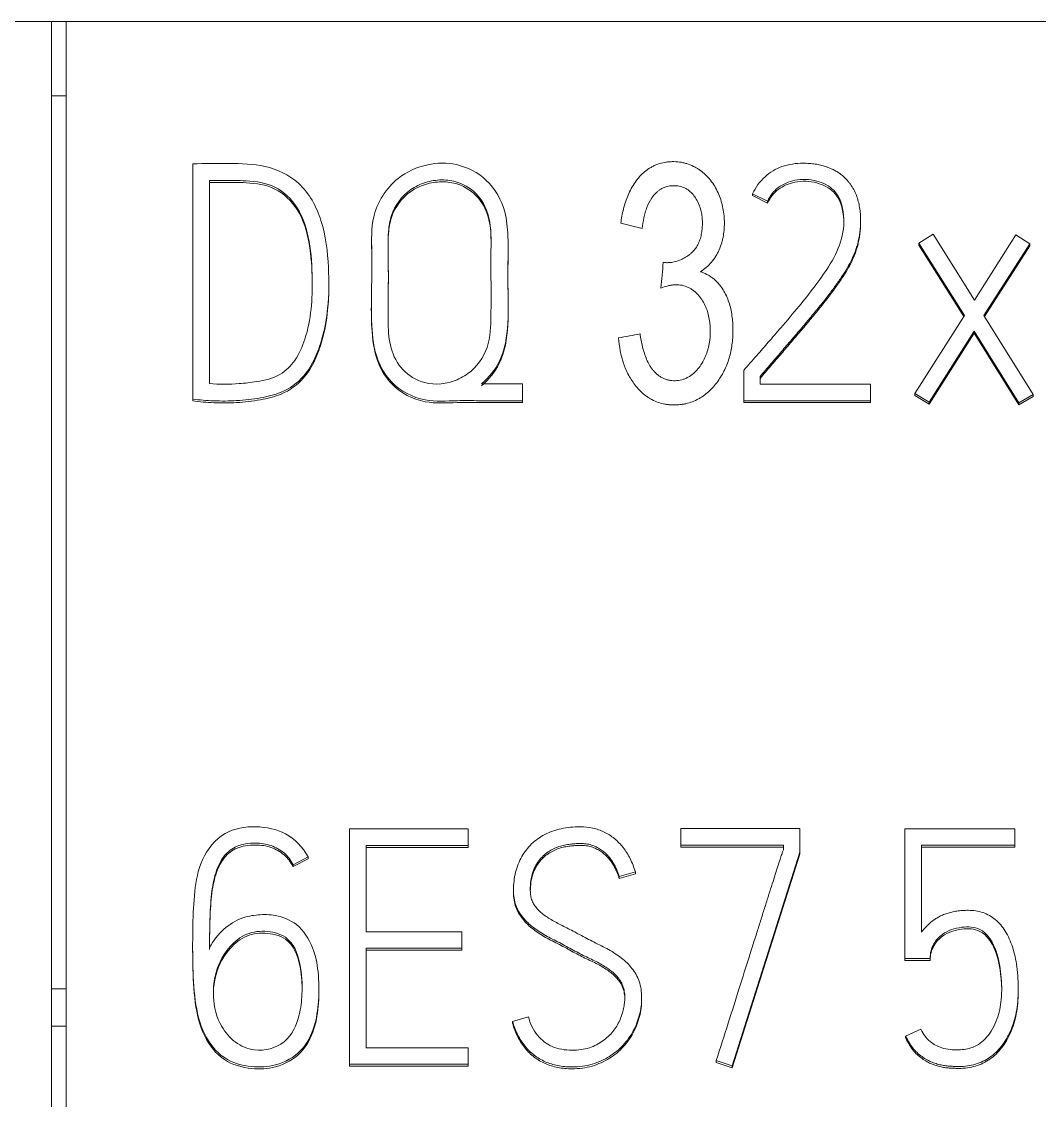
# Model space of a CAD drawing. Header units: millimetres. Extents: x 4137 to 6698, y 1400 to 3585.
# Drawn here: x 6116.95 to 6123.78, y 3365.54 to 3372.79 of the extents above; entities that cross this region are included whole.
import ezdxf

# ---------------------------------------------------------------- set-up
doc = ezdxf.new("R2010")
doc.units = ezdxf.units.MM
doc.layers.add('000-PI-Oprema', color=30, linetype='Continuous', lineweight=5)

msp = doc.modelspace()

# ---------------------------------------------------------------- linework, layer by layer
at = {"layer": '000-PI-Oprema', "color": 0, "linetype": 'ByBlock', "lineweight": 0}
for p, q in [((6117.1477, 3372.7912), (6112.2477, 3372.7912)), ((6117.2477, 3372.7912), (6117.1476, 3372.7912)), ((6117.2477, 3362.6081), (6117.2477, 3372.7912)), ((6142.0477, 3372.7912), (6117.2477, 3372.7912)), ((6117.2477, 3372.2912), (6117.1476, 3372.2912)), ((6118.0971, 3371.835), (6118.0971, 3370.2545)), ((6118.2103, 3371.7227), (6118.2103, 3370.358)), ((6121.8583, 3371.6347), (6121.8583, 3371.622)), ((6121.9582, 3371.584), (6121.8583, 3371.6347)), ((6121.9582, 3371.5713), (6121.8583, 3371.622)), ((6121.9582, 3371.584), (6121.9582, 3371.5713)), ((6122.584, 3371.4424), (6122.584, 3371.4551)), ((6123.0706, 3371.3617), (6122.9752, 3371.3023)), ((6123.348, 3370.9193), (6123.0706, 3371.3617)), ((6123.6276, 3371.3573), (6123.348, 3370.9193)), ((6123.7209, 3371.2979), (6123.6276, 3371.3573)), ((6119.2989, 3371.3223), (6119.2989, 3371.3096)), ((6120.2158, 3371.246), (6120.2158, 3371.2587)), ((6122.9752, 3371.3023), (6122.9752, 3371.2896)), ((6122.9752, 3371.3023), (6123.2815, 3370.8158)), ((6122.9752, 3371.2896), (6123.2774, 3370.8095)), ((6123.4124, 3370.8158), (6123.7209, 3371.2979)), ((6123.4164, 3370.8094), (6123.7209, 3371.2852)), ((6123.7209, 3371.2979), (6123.7209, 3371.2852)), ((6120.1005, 3371.1793), (6120.1005, 3371.1666)), ((6119.0116, 3371.0171), (6119.0116, 3371.0298)), ((6119.2971, 3370.8657), (6119.2971, 3370.853)), ((6123.2815, 3370.8158), (6122.9486, 3370.2919)), ((6123.743, 3370.2853), (6123.4124, 3370.8158)), ((6123.044, 3370.2325), (6123.3458, 3370.7102)), ((6123.044, 3370.2198), (6123.3458, 3370.6975)), ((6123.3458, 3370.7102), (6123.6476, 3370.2281)), ((6123.3458, 3370.7102), (6123.3458, 3370.6975)), ((6123.3458, 3370.6975), (6123.6476, 3370.2154)), ((6121.7984, 3370.2435), (6121.7984, 3370.446)), ((6121.9093, 3370.4064), (6121.9093, 3370.3536)), ((6120.3118, 3370.3558), (6120.0367, 3370.3558)), ((6120.3118, 3370.2435), (6120.3118, 3370.3558)), ((6121.9093, 3370.3536), (6122.6505, 3370.3536)), ((6122.6505, 3370.3536), (6122.6505, 3370.2435)), ((6118.0971, 3370.2545), (6118.0971, 3370.2418)), ((6120.3118, 3370.2435), (6120.3118, 3370.2308)), ((6121.7984, 3370.2435), (6121.7984, 3370.2308)), ((6122.6505, 3370.2435), (6121.7984, 3370.2435)), ((6122.6505, 3370.2435), (6122.6505, 3370.2308)), ((6122.9486, 3370.2919), (6122.9486, 3370.2792)), ((6122.9486, 3370.2919), (6123.044, 3370.2325)), ((6122.9486, 3370.2792), (6123.044, 3370.2198)), ((6123.6476, 3370.2281), (6123.743, 3370.2853)), ((6123.6476, 3370.2154), (6123.743, 3370.2726)), ((6123.743, 3370.2853), (6123.743, 3370.2726)), ((6122.6505, 3370.2308), (6121.7984, 3370.2308)), ((6123.044, 3370.2325), (6123.044, 3370.2198)), ((6123.6476, 3370.2281), (6123.6476, 3370.2154)), ((6119.1512, 3367.367), (6119.1512, 3365.7844)), ((6119.9479, 3367.367), (6119.1512, 3367.367)), ((6119.9479, 3367.2547), (6119.9479, 3367.367)), ((6121.377, 3367.3692), (6121.377, 3367.2569)), ((6122.1759, 3367.3692), (6121.377, 3367.3692)), ((6122.1759, 3367.2085), (6122.1759, 3367.3692)), ((6122.8816, 3367.367), (6123.6206, 3367.367)), ((6122.8816, 3366.4953), (6122.8816, 3367.367)), ((6123.6206, 3367.367), (6123.6206, 3367.2569)), ((6119.2622, 3366.6736), (6119.2622, 3367.2547)), ((6119.2622, 3367.2547), (6119.9479, 3367.2547)), ((6119.2622, 3367.242), (6119.9479, 3367.242)), ((6119.9479, 3367.2547), (6119.9479, 3367.242)), ((6121.377, 3367.2569), (6121.377, 3367.2442)), ((6121.377, 3367.2569), (6122.065, 3367.2569)), ((6121.377, 3367.2442), (6122.065, 3367.2442)), ((6121.721, 3365.7734), (6122.1759, 3367.2085)), ((6121.721, 3365.7607), (6122.1759, 3367.1958)), ((6122.065, 3367.2569), (6122.065, 3367.2261)), ((6122.1759, 3367.2085), (6122.1759, 3367.1958)), ((6123.6206, 3367.2569), (6122.9926, 3367.2569)), ((6122.9926, 3367.2569), (6122.9926, 3366.6714)), ((6123.6206, 3367.2442), (6122.9926, 3367.2442)), ((6123.6206, 3367.2569), (6123.6206, 3367.2442)), ((6118.8738, 3367.1777), (6118.7718, 3367.1249)), ((6118.8738, 3367.165), (6118.7718, 3367.1122)), ((6118.7718, 3367.1249), (6118.7718, 3367.1122)), ((6118.8738, 3367.1777), (6118.8738, 3367.165)), ((6121.0708, 3367.0764), (6120.962, 3367.0456)), ((6121.0708, 3367.0637), (6120.962, 3367.0329)), ((6120.962, 3367.0456), (6120.962, 3367.0329)), ((6121.0708, 3367.0764), (6121.0708, 3367.0637)), ((6120.2519, 3366.9562), (6120.2519, 3366.9435)), ((6119.9057, 3366.6736), (6119.2622, 3366.6736)), ((6119.9057, 3366.5636), (6119.9057, 3366.6736)), ((6118.0968, 3366.5821), (6118.0968, 3366.5694)), ((6119.2622, 3365.8944), (6119.2622, 3366.5636)), ((6119.2622, 3366.5636), (6119.9057, 3366.5636)), ((6119.2622, 3366.5509), (6119.9057, 3366.5509)), ((6119.9057, 3366.5636), (6119.9057, 3366.5509)), ((6123.0503, 3366.4953), (6122.8816, 3366.4953)), ((6122.8816, 3366.4953), (6122.8816, 3366.4826)), ((6123.0503, 3366.4826), (6122.8816, 3366.4826)), ((6123.0503, 3366.4953), (6123.0503, 3366.4826)), ((6117.1476, 3366.2912), (6117.2477, 3366.2912)), ((6118.9451, 3366.2797), (6118.9451, 3366.2924)), ((6123.6428, 3366.277), (6123.6428, 3366.2897)), ((6121.1129, 3366.2184), (6121.1129, 3366.2311)), ((6120.2453, 3366.0727), (6120.354, 3366.1035)), ((6117.2477, 3366.0412), (6117.1476, 3366.0412)), ((6120.2453, 3366.0727), (6120.2453, 3366.06)), ((6122.886, 3365.9737), (6122.9881, 3366.0199)), ((6122.886, 3365.9737), (6122.886, 3365.961)), ((6119.9479, 3365.8944), (6119.2622, 3365.8944)), ((6119.9479, 3365.7844), (6119.9479, 3365.8944)), ((6119.1512, 3365.7844), (6119.9479, 3365.7844)), ((6119.1512, 3365.7844), (6119.1512, 3365.7717)), ((6119.1512, 3365.7717), (6119.9479, 3365.7717)), ((6119.9479, 3365.7844), (6119.9479, 3365.7717)), ((6121.6145, 3365.8086), (6121.6145, 3365.7959)), ((6121.6145, 3365.8086), (6121.721, 3365.7734)), ((6121.6145, 3365.7959), (6121.721, 3365.7607)), ((6121.721, 3365.7734), (6121.721, 3365.7607))]:
    msp.add_line(p, q, dxfattribs=at)
for points, knots in [([(6117.1477, 3372.7912), (6117.1477, 3371.7064), (6117.1477, 3368.1033), (6117.1477, 3364.4977), (6117.1477, 3361.9767)], [0, 0, 0, 0, 0.301146, 1, 1, 1, 1]), ([(6118.0971, 3370.2545), (6118.1444, 3370.2485), (6118.2425, 3370.2404), (6118.3949, 3370.2411), (6118.5466, 3370.2587), (6118.7073, 3370.296), (6118.842, 3370.3906), (6118.9209, 3370.5265), (6118.9765, 3370.6799), (6119.0126, 3370.8851), (6119.0138, 3371.1535), (6118.9811, 3371.4487), (6118.8387, 3371.7165), (6118.5881, 3371.8359), (6118.3403, 3371.8366), (6118.1786, 3371.8393), (6118.0971, 3371.835)], [0, 0, 0, 0, 0.048928, 0.10152, 0.156673, 0.206259, 0.270351, 0.31956, 0.366981, 0.439378, 0.534587, 0.645045, 0.746603, 0.832762, 0.916147, 1, 1, 1, 1]), ([(6120.0367, 3370.3558), (6120.0873, 3370.4006), (6120.1844, 3370.5171), (6120.2248, 3370.7751), (6120.2094, 3371.0563), (6120.2204, 3371.3068), (6120.2004, 3371.5413), (6120.0907, 3371.7363), (6119.8833, 3371.8448), (6119.6641, 3371.8414), (6119.438, 3371.7397), (6119.2917, 3371.5054), (6119.3011, 3371.2575), (6119.3008, 3371.0153), (6119.2916, 3370.7722), (6119.3212, 3370.5332), (6119.4365, 3370.3362), (6119.644, 3370.2296), (6119.8525, 3370.2458), (6120.0696, 3370.2424), (6120.2157, 3370.2435), (6120.3118, 3370.2435)], [0, 0, 0, 0, 0.043075, 0.102648, 0.168978, 0.235307, 0.271956, 0.327443, 0.378109, 0.421433, 0.470555, 0.539532, 0.59211, 0.636178, 0.703998, 0.756984, 0.796657, 0.853885, 0.901986, 0.93541, 1, 1, 1, 1]), ([(6120.9728, 3371.4354), (6120.9772, 3371.468), (6120.9831, 3371.5001), (6120.9989, 3371.5632), (6121.0089, 3371.5942), (6121.028, 3371.6396), (6121.0352, 3371.6545), (6121.0508, 3371.6833), (6121.0594, 3371.6973), (6121.0782, 3371.7241), (6121.0884, 3371.737), (6121.1108, 3371.7616), (6121.1345, 3371.7844), (6121.1614, 3371.8033), (6121.1831, 3371.8157), (6121.1905, 3371.8196), (6121.2054, 3371.8265), (6121.2282, 3371.8359), (6121.2521, 3371.8423), (6121.2766, 3371.8466), (6121.2849, 3371.8477), (6121.3014, 3371.8493), (6121.3097, 3371.8498), (6121.3344, 3371.8503), (6121.3509, 3371.8495), (6121.3757, 3371.8462), (6121.3839, 3371.8447), (6121.4001, 3371.8412), (6121.424, 3371.8348), (6121.4468, 3371.8256), (6121.469, 3371.8145), (6121.4764, 3371.8105), (6121.4906, 3371.802), (6121.4975, 3371.7975), (6121.5178, 3371.7834), (6121.5305, 3371.773), (6121.5485, 3371.7559), (6121.5543, 3371.75), (6121.5655, 3371.7377), (6121.5814, 3371.7188), (6121.5952, 3371.6985), (6121.612, 3371.6702), (6121.6195, 3371.6554), (6121.6396, 3371.6104), (6121.6497, 3371.5794), (6121.6603, 3371.5315), (6121.663, 3371.5153), (6121.6669, 3371.4826), (6121.6681, 3371.4662), (6121.6695, 3371.4173), (6121.6676, 3371.3847), (6121.6606, 3371.3442), (6121.6589, 3371.336), (6121.6551, 3371.32), (6121.6488, 3371.2961), (6121.6404, 3371.2731), (6121.6305, 3371.2506), (6121.627, 3371.2432), (6121.6193, 3371.2286), (6121.6152, 3371.2213), (6121.6022, 3371.2002), (6121.583, 3371.1737), (6121.5599, 3371.1504), (6121.535, 3371.1289), (6121.5215, 3371.1189), (6121.5074, 3371.11)], [0, 0, 0, 0, 0.0625, 0.0625, 0.125, 0.125, 0.15625, 0.15625, 0.1875, 0.1875, 0.21875, 0.21875, 0.25, 0.28125, 0.28125, 0.296875, 0.296875, 0.3125, 0.34375, 0.34375, 0.359375, 0.359375, 0.375, 0.375, 0.40625, 0.40625, 0.421875, 0.421875, 0.4375, 0.46875, 0.46875, 0.484375, 0.484375, 0.5, 0.5, 0.53125, 0.53125, 0.546875, 0.546875, 0.5625, 0.59375, 0.59375, 0.625, 0.625, 0.6875, 0.6875, 0.71875, 0.71875, 0.75, 0.75, 0.8125, 0.8125, 0.828125, 0.828125, 0.84375, 0.875, 0.875, 0.890625, 0.890625, 0.90625, 0.90625, 0.9375, 0.96875, 0.96875, 1, 1, 1, 1]), ([(6121.8583, 3371.6347), (6121.8779, 3371.6776), (6121.934, 3371.7528), (6122.0559, 3371.8272), (6122.1641, 3371.8411), (6122.2394, 3371.8385), (6122.2788, 3371.8343), (6122.3148, 3371.8268), (6122.3476, 3371.8172), (6122.3776, 3371.8062), (6122.405, 3371.7938), (6122.4296, 3371.78), (6122.4516, 3371.7649), (6122.4707, 3371.7486), (6122.4873, 3371.7318), (6122.5022, 3371.7153), (6122.52, 3371.6929), (6122.5385, 3371.6627), (6122.5565, 3371.6239), (6122.5691, 3371.583), (6122.5776, 3371.5412), (6122.5828, 3371.4989), (6122.5844, 3371.4579), (6122.5832, 3371.4186), (6122.5799, 3371.3811), (6122.5744, 3371.3443), (6122.5669, 3371.3088), (6122.5577, 3371.275), (6122.5442, 3371.2361), (6122.5245, 3371.1898), (6122.4948, 3371.1352), (6122.4578, 3371.0767), (6122.4142, 3371.0144), (6122.365, 3370.9483), (6122.3101, 3370.8792), (6122.2506, 3370.8069), (6122.1874, 3370.7313), (6122.1206, 3370.6532), (6122.0514, 3370.5727), (6121.9807, 3370.4901), (6121.9333, 3370.4345), (6121.9093, 3370.4064)], [0, 0, 0, 0, 0.061339, 0.118477, 0.180647, 0.199061, 0.216082, 0.231833, 0.246526, 0.260308, 0.273254, 0.285426, 0.29689, 0.307753, 0.31802, 0.327627, 0.336606, 0.355189, 0.37361, 0.392165, 0.410785, 0.42927, 0.447741, 0.464235, 0.480574, 0.496814, 0.51268, 0.527892, 0.542508, 0.566365, 0.593275, 0.623397, 0.656474, 0.692185, 0.730563, 0.771282, 0.814001, 0.858722, 0.904903, 0.951996, 1, 1, 1, 1]), ([(6118.2103, 3370.358), (6118.2768, 3370.3534), (6118.3827, 3370.3537), (6118.5411, 3370.3719), (6118.6826, 3370.4027), (6118.7952, 3370.5157), (6118.8618, 3370.6714), (6118.898, 3370.8579), (6118.9025, 3371.0786), (6118.8893, 3371.31), (6118.8223, 3371.5374), (6118.6607, 3371.698), (6118.4686, 3371.7247), (6118.3218, 3371.7223), (6118.2395, 3371.7228), (6118.2103, 3371.7227)], [0, 0, 0, 0, 0.085013, 0.135874, 0.205821, 0.265138, 0.333279, 0.422662, 0.50952, 0.618636, 0.722487, 0.80996, 0.894466, 0.962458, 1, 1, 1, 1]), ([(6118.9001, 3371.0125), (6118.9001, 3371.0245), (6118.8993, 3371.1209), (6118.8893, 3371.2973), (6118.8223, 3371.5247), (6118.6607, 3371.6853), (6118.4686, 3371.712), (6118.3218, 3371.7096), (6118.2395, 3371.7101), (6118.2103, 3371.71)], [0, 0, 0, 0, 0.030851, 0.246457, 0.451657, 0.624495, 0.791473, 0.92582, 1, 1, 1, 1]), ([(6119.6609, 3371.7098), (6119.6257, 3371.6989), (6119.5252, 3371.6512), (6119.4316, 3371.5259), (6119.4053, 3371.3432), (6119.4126, 3371.1617), (6119.4108, 3370.9615), (6119.4091, 3370.7802), (6119.4148, 3370.6153), (6119.4826, 3370.4603), (6119.6402, 3370.3456), (6119.8161, 3370.3524), (6119.982, 3370.4379), (6120.0963, 3370.596), (6120.1015, 3370.8187), (6120.1014, 3371.0369), (6120.0994, 3371.2529), (6120.1057, 3371.4565), (6120.0267, 3371.6282), (6119.8986, 3371.7149), (6119.7697, 3371.7325), (6119.696, 3371.7207), (6119.6609, 3371.7098)], [0, 0, 0, 0, 0.03125, 0.09375, 0.125, 0.1875, 0.25, 0.296875, 0.34375, 0.390625, 0.4375, 0.5, 0.53125, 0.59375, 0.65625, 0.71875, 0.78125, 0.84375, 0.890625, 0.9375, 0.96875, 1, 1, 1, 1]), ([(6119.6609, 3371.6971), (6119.6257, 3371.6862), (6119.5252, 3371.6385), (6119.4316, 3371.5132), (6119.4053, 3371.3305), (6119.4126, 3371.149), (6119.411, 3370.9681), (6119.41, 3370.8604), (6119.41, 3370.8252)], [0, 0, 0, 0, 0.111489, 0.334467, 0.445956, 0.668934, 0.891911, 1, 1, 1, 1]), ([(6120.1015, 3371.3005), (6120.1015, 3371.354), (6120.0971, 3371.4623), (6120.0267, 3371.6155), (6119.8986, 3371.7022), (6119.7697, 3371.7198), (6119.696, 3371.708), (6119.6609, 3371.6971)], [0, 0, 0, 0, 0.226006, 0.458204, 0.690402, 0.845201, 1, 1, 1, 1]), ([(6121.2584, 3371.1735), (6121.2645, 3371.1724), (6121.2707, 3371.1716), (6121.2799, 3371.171), (6121.283, 3371.171), (6121.2891, 3371.1711), (6121.2983, 3371.1714), (6121.3075, 3371.1723), (6121.3197, 3371.1739), (6121.3258, 3371.1749), (6121.344, 3371.1788), (6121.3557, 3371.1823), (6121.3787, 3371.1912), (6121.3899, 3371.1966), (6121.4112, 3371.2088), (6121.4214, 3371.2156), (6121.436, 3371.2268), (6121.4407, 3371.2307), (6121.45, 3371.2388), (6121.4545, 3371.243), (6121.4672, 3371.2563), (6121.4747, 3371.2659), (6121.4878, 3371.2863), (6121.4935, 3371.2973), (6121.5029, 3371.3198), (6121.5067, 3371.3313), (6121.5128, 3371.3547), (6121.5152, 3371.3667), (6121.5186, 3371.3908), (6121.5197, 3371.4029), (6121.5209, 3371.427), (6121.5211, 3371.439), (6121.5203, 3371.4631), (6121.5195, 3371.4751), (6121.5164, 3371.4991), (6121.5142, 3371.5112), (6121.5055, 3371.5468), (6121.4968, 3371.5695), (6121.4787, 3371.6015), (6121.4718, 3371.6117), (6121.4568, 3371.6309), (6121.4485, 3371.6399), (6121.4299, 3371.6562), (6121.4198, 3371.6633), (6121.3983, 3371.6749), (6121.3866, 3371.6795), (6121.3628, 3371.6858), (6121.3506, 3371.6876), (6121.3258, 3371.6888), (6121.3135, 3371.6882), (6121.2892, 3371.6845), (6121.2771, 3371.6813), (6121.2543, 3371.6722), (6121.2436, 3371.6664), (6121.2283, 3371.6559), (6121.2234, 3371.6521), (6121.2141, 3371.6441), (6121.2097, 3371.6399), (6121.1969, 3371.6268), (6121.1891, 3371.6173), (6121.168, 3371.5871), (6121.1573, 3371.5653), (6121.1443, 3371.5312), (6121.1405, 3371.5195), (6121.1338, 3371.496), (6121.1309, 3371.4842), (6121.1232, 3371.4486), (6121.1195, 3371.4245), (6121.1168, 3371.4002)], [0, 0, 0, 0, 0.015625, 0.015625, 0.023437, 0.023437, 0.03125, 0.046875, 0.046875, 0.0625, 0.0625, 0.09375, 0.09375, 0.125, 0.125, 0.15625, 0.15625, 0.171875, 0.171875, 0.1875, 0.1875, 0.21875, 0.21875, 0.25, 0.25, 0.28125, 0.28125, 0.3125, 0.3125, 0.34375, 0.34375, 0.375, 0.375, 0.40625, 0.40625, 0.4375, 0.4375, 0.5, 0.5, 0.53125, 0.53125, 0.5625, 0.5625, 0.59375, 0.59375, 0.625, 0.625, 0.65625, 0.65625, 0.6875, 0.6875, 0.71875, 0.71875, 0.75, 0.75, 0.765625, 0.765625, 0.78125, 0.78125, 0.8125, 0.8125, 0.875, 0.875, 0.90625, 0.90625, 0.9375, 0.9375, 1, 1, 1, 1]), ([(6121.7984, 3370.446), (6121.8279, 3370.48), (6121.8831, 3370.5434), (6121.9665, 3370.6387), (6122.0613, 3370.7492), (6122.1656, 3370.8711), (6122.2739, 3371.0073), (6122.3744, 3371.1466), (6122.4595, 3371.3059), (6122.483, 3371.4881), (6122.4312, 3371.6595), (6122.2851, 3371.7307), (6122.1493, 3371.7364), (6122.0247, 3371.6834), (6121.9768, 3371.6217), (6121.9582, 3371.584)], [0, 0, 0, 0, 0.068794, 0.128406, 0.193582, 0.291346, 0.373604, 0.45943, 0.554437, 0.645803, 0.738171, 0.803969, 0.878932, 0.940491, 1, 1, 1, 1]), ([(6122.4714, 3371.4376), (6122.4714, 3371.4504), (6122.4681, 3371.5249), (6122.4312, 3371.6468), (6122.2851, 3371.718), (6122.1493, 3371.7237), (6122.0247, 3371.6707), (6121.9768, 3371.609), (6121.9582, 3371.5713)], [0, 0, 0, 0, 0.051721, 0.299015, 0.475174, 0.675868, 0.840679, 1, 1, 1, 1]), ([(6122.584, 3371.4441), (6122.584, 3371.444), (6122.584, 3371.4312), (6122.5832, 3371.4059), (6122.5799, 3371.3684), (6122.5744, 3371.3316), (6122.5669, 3371.2961), (6122.5577, 3371.2623), (6122.5442, 3371.2234), (6122.5245, 3371.1771), (6122.4948, 3371.1225), (6122.4578, 3371.064), (6122.4142, 3371.0017), (6122.365, 3370.9356), (6122.3101, 3370.8665), (6122.2506, 3370.7942), (6122.1874, 3370.7186), (6122.1206, 3370.6405), (6122.0514, 3370.56), (6121.9807, 3370.4774), (6121.9333, 3370.4218), (6121.9093, 3370.3937)], [0, 0, 0, 0, 0.000351, 0.030208, 0.059783, 0.089178, 0.117897, 0.145433, 0.17189, 0.215074, 0.263783, 0.318309, 0.378181, 0.442821, 0.512289, 0.585996, 0.663321, 0.744272, 0.827864, 0.913107, 1, 1, 1, 1]), ([(6119.2989, 3371.309), (6119.2989, 3371.2836), (6119.3002, 3371.226), (6119.3007, 3371.1688), (6119.3007, 3371.1369)], [0, 0, 0, 0, 0.44169, 1, 1, 1, 1]), ([(6120.0367, 3370.3431), (6120.0873, 3370.3879), (6120.1844, 3370.5044), (6120.2248, 3370.7624), (6120.211, 3371.0133), (6120.2158, 3371.1786), (6120.2158, 3371.246)], [0, 0, 0, 0, 0.200742, 0.478373, 0.787489, 1, 1, 1, 1]), ([(6120.1014, 3370.9362), (6120.1014, 3370.9655), (6120.1011, 3371.0424), (6120.1005, 3371.1189), (6120.1005, 3371.1666)], [0, 0, 0, 0, 0.379538, 1, 1, 1, 1]), ([(6121.5074, 3371.11), (6121.5224, 3371.1053), (6121.5441, 3371.0965), (6121.5644, 3371.0849), (6121.5776, 3371.0766), (6121.584, 3371.0721), (6121.6027, 3371.0577), (6121.6142, 3371.0472), (6121.6299, 3371.03), (6121.635, 3371.0241), (6121.6446, 3371.0118), (6121.6492, 3371.0055), (6121.671, 3370.9731), (6121.6846, 3370.9453), (6121.7004, 3370.9016), (6121.705, 3370.8866), (6121.7126, 3370.8566), (6121.7156, 3370.8415), (6121.723, 3370.7959), (6121.7255, 3370.7652), (6121.7265, 3370.7189), (6121.7264, 3370.7034), (6121.7253, 3370.6724), (6121.7242, 3370.657), (6121.7195, 3370.6112), (6121.7143, 3370.581), (6121.7028, 3370.5363), (6121.6984, 3370.5215), (6121.6882, 3370.4922), (6121.6824, 3370.4777), (6121.6633, 3370.4354), (6121.6481, 3370.4085), (6121.6218, 3370.3703), (6121.6124, 3370.3579), (6121.5924, 3370.334), (6121.5713, 3370.3111), (6121.5478, 3370.291), (6121.5291, 3370.277), (6121.5227, 3370.2725), (6121.5096, 3370.264), (6121.5028, 3370.2599), (6121.4687, 3370.2411), (6121.4398, 3370.2302), (6121.4016, 3370.2218), (6121.3939, 3370.2204), (6121.3783, 3370.2181), (6121.3706, 3370.2172), (6121.3472, 3370.2153), (6121.3317, 3370.2149), (6121.3083, 3370.2159), (6121.3004, 3370.2165), (6121.2848, 3370.2182), (6121.277, 3370.2193), (6121.254, 3370.2235), (6121.224, 3370.2312), (6121.1955, 3370.2435), (6121.1748, 3370.2544), (6121.1679, 3370.2584), (6121.1547, 3370.2667), (6121.1354, 3370.2799), (6121.1177, 3370.2951), (6121.0953, 3370.3168), (6121.0847, 3370.3284), (6121.0748, 3370.3405)], [0, 0, 0, 0, 0.03125, 0.046875, 0.046875, 0.0625, 0.0625, 0.09375, 0.09375, 0.109375, 0.109375, 0.125, 0.125, 0.1875, 0.1875, 0.21875, 0.21875, 0.25, 0.25, 0.3125, 0.3125, 0.34375, 0.34375, 0.375, 0.375, 0.4375, 0.4375, 0.46875, 0.46875, 0.5, 0.5, 0.5625, 0.5625, 0.59375, 0.59375, 0.625, 0.65625, 0.65625, 0.671875, 0.671875, 0.6875, 0.6875, 0.75, 0.75, 0.765625, 0.765625, 0.78125, 0.78125, 0.8125, 0.8125, 0.828125, 0.828125, 0.84375, 0.84375, 0.875, 0.90625, 0.90625, 0.921875, 0.921875, 0.9375, 0.96875, 0.96875, 1, 1, 1, 1]), ([(6118.0971, 3370.2418), (6118.1444, 3370.2358), (6118.2425, 3370.2277), (6118.3949, 3370.2284), (6118.5466, 3370.246), (6118.7073, 3370.2833), (6118.842, 3370.3779), (6118.9209, 3370.5138), (6118.9765, 3370.6672), (6119.0063, 3370.8366), (6119.0116, 3370.9617), (6119.0116, 3371.0173)], [0, 0, 0, 0, 0.098443, 0.204258, 0.315227, 0.414995, 0.543949, 0.642959, 0.738369, 0.884032, 1, 1, 1, 1]), ([(6121.1024, 3370.6921), (6121.1067, 3370.6629), (6121.1121, 3370.6339), (6121.1227, 3370.5911), (6121.1266, 3370.5769), (6121.1356, 3370.5488), (6121.1407, 3370.5348), (6121.1522, 3370.5076), (6121.1587, 3370.4944), (6121.1699, 3370.4753), (6121.1739, 3370.4691), (6121.1825, 3370.457), (6121.1871, 3370.4511), (6121.2016, 3370.4343), (6121.2122, 3370.4239), (6121.2298, 3370.4102), (6121.236, 3370.4059), (6121.2488, 3370.3983), (6121.2554, 3370.3949), (6121.269, 3370.389), (6121.276, 3370.3864), (6121.2905, 3370.3823), (6121.3051, 3370.3792), (6121.3199, 3370.378), (6121.3348, 3370.3777), (6121.3423, 3370.3779), (6121.3646, 3370.3798), (6121.3792, 3370.3827), (6121.4005, 3370.3898), (6121.4075, 3370.3926), (6121.4209, 3370.399), (6121.4274, 3370.4025), (6121.4463, 3370.4143), (6121.4581, 3370.4236), (6121.4796, 3370.444), (6121.4893, 3370.455), (6121.5074, 3370.4784), (6121.5157, 3370.4908), (6121.5304, 3370.5164), (6121.5434, 3370.5427), (6121.5531, 3370.5704), (6121.5591, 3370.5917), (6121.5609, 3370.5989), (6121.5642, 3370.6132), (6121.5656, 3370.6205), (6121.5718, 3370.6566), (6121.5738, 3370.6857), (6121.5736, 3370.7296), (6121.5729, 3370.7443), (6121.5702, 3370.7737), (6121.5661, 3370.8027), (6121.559, 3370.8311), (6121.5522, 3370.852), (6121.5497, 3370.8589), (6121.5443, 3370.8727), (6121.5413, 3370.8795), (6121.5317, 3370.8994), (6121.5245, 3370.9122), (6121.5122, 3370.9305), (6121.5078, 3370.9364), (6121.4987, 3370.948), (6121.4938, 3370.9537), (6121.4786, 3370.9699), (6121.4676, 3370.9797), (6121.4495, 3370.9926), (6121.4431, 3370.9965), (6121.43, 3371.0037), (6121.4233, 3371.0068), (6121.4028, 3371.015), (6121.3884, 3371.0187), (6121.3662, 3371.0219), (6121.3588, 3371.0225), (6121.344, 3371.023), (6121.3366, 3371.0228), (6121.3217, 3371.0215), (6121.3143, 3371.0204), (6121.2996, 3371.0177), (6121.2923, 3371.0161), (6121.2707, 3371.0104), (6121.2565, 3371.0059), (6121.2425, 3371.0007)], [0, 0, 0, 0, 0.0625, 0.0625, 0.09375, 0.09375, 0.125, 0.125, 0.15625, 0.15625, 0.171875, 0.171875, 0.1875, 0.1875, 0.21875, 0.21875, 0.234375, 0.234375, 0.25, 0.25, 0.265625, 0.265625, 0.28125, 0.296875, 0.296875, 0.3125, 0.3125, 0.34375, 0.34375, 0.359375, 0.359375, 0.375, 0.375, 0.40625, 0.40625, 0.4375, 0.4375, 0.46875, 0.46875, 0.5, 0.53125, 0.53125, 0.546875, 0.546875, 0.5625, 0.5625, 0.625, 0.625, 0.65625, 0.65625, 0.6875, 0.71875, 0.71875, 0.734375, 0.734375, 0.75, 0.75, 0.78125, 0.78125, 0.796875, 0.796875, 0.8125, 0.8125, 0.84375, 0.84375, 0.859375, 0.859375, 0.875, 0.875, 0.90625, 0.90625, 0.921875, 0.921875, 0.9375, 0.9375, 0.953125, 0.953125, 0.96875, 0.96875, 1, 1, 1, 1]), ([(6119.2971, 3370.8531), (6119.2971, 3370.8145), (6119.2993, 3370.6974), (6119.3212, 3370.5205), (6119.4365, 3370.3235), (6119.644, 3370.2169), (6119.8525, 3370.2331), (6120.0696, 3370.2297), (6120.2157, 3370.2308), (6120.3118, 3370.2308)], [0, 0, 0, 0, 0.081096, 0.245586, 0.368745, 0.546401, 0.695727, 0.799486, 1, 1, 1, 1]), ([(6121.0748, 3370.3405), (6121.0563, 3370.3634), (6121.0402, 3370.3879), (6121.0193, 3370.4266), (6121.0129, 3370.4399), (6121.0014, 3370.4668), (6120.9961, 3370.4804), (6120.9868, 3370.5082), (6120.9826, 3370.5223), (6120.9753, 3370.5506), (6120.9721, 3370.5648), (6120.9641, 3370.6078), (6120.9605, 3370.6367), (6120.9584, 3370.6659)], [0, 0, 0, 0, 0.25, 0.25, 0.375, 0.375, 0.5, 0.5, 0.625, 0.625, 0.75, 0.75, 1, 1, 1, 1]), ([(6118.2103, 3366.568), (6118.236, 3366.6163), (6118.2968, 3366.6931), (6118.4155, 3366.7701), (6118.5382, 3366.7917), (6118.6661, 3366.7908), (6118.8144, 3366.7284), (6118.9107, 3366.578), (6118.9456, 3366.3964), (6118.9473, 3366.2155), (6118.9211, 3366.032), (6118.8348, 3365.8612), (6118.6677, 3365.7695), (6118.4822, 3365.7596), (6118.294, 3365.8129), (6118.1574, 3365.9899), (6118.1066, 3366.2191), (6118.0961, 3366.4663), (6118.0967, 3366.7108), (6118.1062, 3366.9426), (6118.1455, 3367.1673), (6118.2949, 3367.3557), (6118.5196, 3367.3939), (6118.7366, 3367.3476), (6118.8329, 3367.2472), (6118.8738, 3367.1777)], [0, 0, 0, 0, 0.03564, 0.067865, 0.092923, 0.119268, 0.154068, 0.197126, 0.234707, 0.279879, 0.320329, 0.360962, 0.405677, 0.442102, 0.485709, 0.532505, 0.586175, 0.644312, 0.701767, 0.753421, 0.803151, 0.856352, 0.904259, 0.950465, 1, 1, 1, 1]), ([(6120.354, 3366.1035), (6120.3628, 3366.0586), (6120.4027, 3365.9767), (6120.5102, 3365.8914), (6120.6202, 3365.8762), (6120.7048, 3365.8814), (6120.7609, 3365.8931), (6120.8099, 3365.9137), (6120.8522, 3365.9401), (6120.8893, 3365.9699), (6120.9204, 3366.0036), (6120.946, 3366.0399), (6120.9666, 3366.0783), (6120.9814, 3366.1182), (6120.9917, 3366.1576), (6120.9982, 3366.1952), (6121.0006, 3366.2339), (6120.9978, 3366.273), (6120.9881, 3366.3116), (6120.9708, 3366.3452), (6120.9479, 3366.3743), (6120.9211, 3366.4013), (6120.8897, 3366.4258), (6120.8547, 3366.4485), (6120.8165, 3366.4702), (6120.7751, 3366.4902), (6120.7316, 3366.5105), (6120.6873, 3366.533), (6120.6417, 3366.5572), (6120.5956, 3366.583), (6120.5486, 3366.6079), (6120.5019, 3366.6314), (6120.4568, 3366.6554), (6120.4149, 3366.682), (6120.3761, 3366.7102), (6120.3411, 3366.7409), (6120.3111, 3366.775), (6120.2851, 3366.8119), (6120.2653, 3366.8538), (6120.2541, 3366.9017), (6120.2508, 3366.9564), (6120.2542, 3367.0149), (6120.2647, 3367.0741), (6120.2827, 3367.1292), (6120.307, 3367.1796), (6120.3372, 3367.2253), (6120.3731, 3367.2656), (6120.4148, 3367.3005), (6120.4623, 3367.3293), (6120.5153, 3367.3519), (6120.5731, 3367.3684), (6120.6353, 3367.3781), (6120.7065, 3367.3819), (6120.7842, 3367.375), (6120.8631, 3367.3479), (6120.9326, 3367.3028), (6120.9919, 3367.2415), (6121.0391, 3367.1649), (6121.0615, 3367.107), (6121.0708, 3367.0764)], [0, 0, 0, 0, 0.042395, 0.079774, 0.121236, 0.140075, 0.157254, 0.173247, 0.188397, 0.202796, 0.216711, 0.230265, 0.243508, 0.256652, 0.269293, 0.280934, 0.291684, 0.304893, 0.316879, 0.328106, 0.339273, 0.350814, 0.362909, 0.375637, 0.388999, 0.403044, 0.417696, 0.432849, 0.448511, 0.464937, 0.481153, 0.497163, 0.51278, 0.527863, 0.542482, 0.556645, 0.570443, 0.584077, 0.597961, 0.612786, 0.629037, 0.64828, 0.666584, 0.684253, 0.701354, 0.717933, 0.734308, 0.750738, 0.767515, 0.784992, 0.803232, 0.822275, 0.842375, 0.868294, 0.892965, 0.917787, 0.943448, 0.970498, 1, 1, 1, 1]), ([(6118.7718, 3367.1249), (6118.7642, 3367.1401), (6118.7463, 3367.1687), (6118.7117, 3367.2055), (6118.6702, 3367.2342), (6118.6235, 3367.2551), (6118.5724, 3367.2677), (6118.5144, 3367.2716), (6118.4541, 3367.2673), (6118.3959, 3367.2521), (6118.3478, 3367.2248), (6118.3095, 3367.1868), (6118.2785, 3367.1399), (6118.2548, 3367.0836), (6118.2372, 3367.0185), (6118.2244, 3366.9448), (6118.2173, 3366.8624), (6118.2134, 3366.7717), (6118.2108, 3366.6726), (6118.2103, 3366.6038), (6118.2103, 3366.568)], [0, 0, 0, 0, 0.043481, 0.085549, 0.127923, 0.170971, 0.214845, 0.260884, 0.317917, 0.367656, 0.41257, 0.456833, 0.503792, 0.555243, 0.612421, 0.675966, 0.746378, 0.823872, 0.908402, 1, 1, 1, 1]), ([(6120.962, 3367.0456), (6120.96, 3367.0529), (6120.955, 3367.0679), (6120.9456, 3367.091), (6120.9344, 3367.1155), (6120.9207, 3367.1406), (6120.9039, 3367.1649), (6120.8846, 3367.1882), (6120.8623, 3367.2098), (6120.8365, 3367.2289), (6120.8078, 3367.2458), (6120.7753, 3367.2589), (6120.7389, 3367.2664), (6120.7043, 3367.2685), (6120.6713, 3367.2672), (6120.6395, 3367.264), (6120.6039, 3367.2596), (6120.5663, 3367.2515), (6120.529, 3367.2372), (6120.4929, 3367.218), (6120.4587, 3367.1926), (6120.4283, 3367.16), (6120.4008, 3367.1212), (6120.3793, 3367.0735), (6120.3675, 3367.0163), (6120.3639, 3366.963), (6120.3668, 3366.9176), (6120.3756, 3366.8842), (6120.3909, 3366.8546), (6120.4113, 3366.8283), (6120.4356, 3366.8039), (6120.4642, 3366.7817), (6120.4963, 3366.7609), (6120.5315, 3366.7403), (6120.5699, 3366.7205), (6120.6106, 3366.7004), (6120.6527, 3366.6786), (6120.6976, 3366.6552), (6120.7446, 3366.6298), (6120.7938, 3366.6045), (6120.8431, 3366.5804), (6120.8911, 3366.5556), (6120.9359, 3366.528), (6120.9777, 3366.4984), (6121.0157, 3366.4657), (6121.0484, 3366.4286), (6121.0767, 3366.3878), (6121.0982, 3366.3413), (6121.1105, 3366.2882), (6121.1142, 3366.2317), (6121.1106, 3366.1739), (6121.0997, 3366.117), (6121.0818, 3366.0612), (6121.0575, 3366.0077), (6121.0265, 3365.9578), (6120.9895, 3365.9121), (6120.9462, 3365.8712), (6120.8965, 3365.8358), (6120.8411, 3365.8059), (6120.7802, 3365.783), (6120.7139, 3365.7695), (6120.6363, 3365.7648), (6120.5513, 3365.7718), (6120.4647, 3365.7979), (6120.3894, 3365.8423), (6120.3264, 3365.904), (6120.2772, 3365.982), (6120.2545, 3366.0413), (6120.2453, 3366.0727)], [0, 0, 0, 0, 0.006902, 0.014527, 0.0229, 0.03171, 0.040697, 0.049939, 0.059406, 0.069126, 0.079243, 0.089792, 0.100957, 0.11302, 0.121351, 0.131067, 0.142193, 0.154038, 0.166072, 0.178522, 0.191399, 0.204849, 0.219214, 0.234859, 0.25249, 0.272668, 0.283841, 0.294211, 0.304173, 0.314215, 0.324636, 0.335605, 0.347264, 0.35967, 0.372854, 0.386723, 0.401163, 0.416176, 0.433071, 0.449927, 0.466747, 0.483271, 0.499286, 0.514866, 0.530063, 0.545048, 0.560066, 0.575472, 0.591898, 0.609868, 0.627376, 0.645005, 0.66302, 0.681094, 0.698922, 0.71679, 0.734853, 0.753306, 0.772468, 0.792214, 0.812556, 0.833938, 0.86301, 0.889874, 0.915888, 0.942166, 0.969784, 1, 1, 1, 1]), ([(6118.7718, 3367.1122), (6118.7642, 3367.1274), (6118.7463, 3367.156), (6118.7117, 3367.1928), (6118.6702, 3367.2215), (6118.6235, 3367.2424), (6118.5724, 3367.255), (6118.5144, 3367.2589), (6118.4541, 3367.2546), (6118.3959, 3367.2394), (6118.3478, 3367.2121), (6118.3095, 3367.1741), (6118.2785, 3367.1272), (6118.2548, 3367.0709), (6118.2372, 3367.0058), (6118.2244, 3366.9321), (6118.2173, 3366.8497), (6118.2134, 3366.759), (6118.2108, 3366.6599), (6118.2103, 3366.5911), (6118.2103, 3366.5553)], [0, 0, 0, 0, 0.043481, 0.085549, 0.127923, 0.170971, 0.214845, 0.260884, 0.317917, 0.367656, 0.41257, 0.456833, 0.503792, 0.555243, 0.612421, 0.675966, 0.746378, 0.823872, 0.908402, 1, 1, 1, 1]), ([(6120.962, 3367.0329), (6120.96, 3367.0402), (6120.955, 3367.0552), (6120.9456, 3367.0783), (6120.9344, 3367.1028), (6120.9207, 3367.1279), (6120.9039, 3367.1522), (6120.8846, 3367.1755), (6120.8623, 3367.1971), (6120.8365, 3367.2162), (6120.8078, 3367.2331), (6120.7753, 3367.2462), (6120.7389, 3367.2537), (6120.7043, 3367.2558), (6120.6713, 3367.2545), (6120.6395, 3367.2513), (6120.6039, 3367.2468), (6120.5663, 3367.2388), (6120.529, 3367.2245), (6120.4929, 3367.2053), (6120.4587, 3367.1799), (6120.4283, 3367.1473), (6120.4008, 3367.1085), (6120.3793, 3367.0608), (6120.3681, 3367.0061), (6120.3651, 3366.9676), (6120.365, 3366.9483)], [0, 0, 0, 0, 0.025535, 0.053746, 0.084726, 0.117324, 0.150572, 0.184768, 0.219795, 0.255756, 0.293187, 0.332218, 0.373527, 0.418158, 0.448979, 0.484928, 0.526094, 0.569916, 0.614442, 0.660505, 0.708148, 0.757909, 0.811058, 0.868941, 0.934177, 1, 1, 1, 1]), ([(6122.065, 3367.2261), (6122.0638, 3367.223), (6122.0599, 3367.2127), (6122.0527, 3367.1906), (6122.0416, 3367.1565), (6122.0271, 3367.1117), (6122.0098, 3367.0574), (6121.9898, 3366.9948), (6121.9677, 3366.925), (6121.9437, 3366.8491), (6121.9181, 3366.7682), (6121.8915, 3366.684), (6121.8641, 3366.5978), (6121.8227, 3366.468), (6121.7666, 3366.2887), (6121.6925, 3366.0547), (6121.6411, 3365.8926), (6121.6145, 3365.8086)], [0, 0, 0, 0, 0.006664, 0.022274, 0.046836, 0.07897, 0.117297, 0.161819, 0.211415, 0.264968, 0.322476, 0.382404, 0.443215, 0.50491, 0.65714, 0.82217, 1, 1, 1, 1]), ([(6120.9998, 3366.2202), (6120.9997, 3366.234), (6120.9977, 3366.2608), (6120.9881, 3366.2989), (6120.9708, 3366.3324), (6120.9479, 3366.3616), (6120.9211, 3366.3886), (6120.8897, 3366.4131), (6120.8547, 3366.4358), (6120.8165, 3366.4575), (6120.7751, 3366.4775), (6120.7316, 3366.4978), (6120.6873, 3366.5203), (6120.6417, 3366.5445), (6120.5956, 3366.5703), (6120.5486, 3366.5952), (6120.5019, 3366.6187), (6120.4568, 3366.6427), (6120.4149, 3366.6693), (6120.3761, 3366.6975), (6120.3411, 3366.7282), (6120.3111, 3366.7623), (6120.2851, 3366.7992), (6120.2653, 3366.8411), (6120.2541, 3366.889), (6120.2518, 3366.9259), (6120.2519, 3366.9466), (6120.252, 3366.9496)], [0, 0, 0, 0, 0.037363, 0.072654, 0.105707, 0.138586, 0.172568, 0.20818, 0.245654, 0.284995, 0.326348, 0.369486, 0.414101, 0.460216, 0.508578, 0.556324, 0.603462, 0.649443, 0.693851, 0.736893, 0.778592, 0.819218, 0.85936, 0.900239, 0.943889, 0.991738, 1, 1, 1, 1]), ([(6122.9926, 3366.6714), (6122.9971, 3366.6779), (6123.0068, 3366.6907), (6123.0232, 3366.709), (6123.0414, 3366.7269), (6123.0616, 3366.7439), (6123.0839, 3366.7597), (6123.1081, 3366.7744), (6123.1348, 3366.7874), (6123.1642, 3366.7984), (6123.1962, 3366.8074), (6123.2309, 3366.8142), (6123.2684, 3366.818), (6123.3275, 3366.8203), (6123.4067, 3366.81), (6123.4947, 3366.7597), (6123.5621, 3366.6774), (6123.61, 3366.5681), (6123.6376, 3366.4331), (6123.6445, 3366.3093), (6123.6408, 3366.2068), (6123.631, 3366.1352), (6123.6143, 3366.0692), (6123.5919, 3366.0089), (6123.5645, 3365.9545), (6123.5322, 3365.9063), (6123.495, 3365.8647), (6123.4527, 3365.8301), (6123.4059, 3365.8029), (6123.3553, 3365.7832), (6123.3014, 3365.7714), (6123.2577, 3365.7685), (6123.2241, 3365.7693), (6123.1997, 3365.7705), (6123.1713, 3365.772), (6123.1399, 3365.7757), (6123.1069, 3365.7833), (6123.0728, 3365.7939), (6123.0381, 3365.8088), (6123.0039, 3365.8294), (6122.9701, 3365.8546), (6122.9379, 3365.8868), (6122.9095, 3365.927), (6122.8936, 3365.9575), (6122.886, 3365.9737)], [0, 0, 0, 0, 0.010575, 0.021534, 0.032937, 0.044729, 0.056875, 0.069452, 0.0826, 0.096505, 0.111279, 0.126985, 0.143702, 0.161538, 0.205913, 0.248141, 0.293825, 0.346182, 0.40699, 0.478261, 0.512629, 0.544859, 0.575282, 0.604004, 0.631084, 0.6569, 0.681684, 0.705765, 0.729734, 0.753772, 0.778045, 0.803118, 0.812005, 0.822876, 0.835737, 0.849942, 0.864952, 0.880894, 0.897668, 0.915306, 0.934053, 0.954105, 0.975931, 1, 1, 1, 1]), ([(6122.9881, 3366.0199), (6123.0038, 3365.9865), (6123.0416, 3365.9356), (6123.1355, 3365.8851), (6123.2362, 3365.8773), (6123.3458, 3365.8918), (6123.4434, 3365.9656), (6123.5053, 3366.0834), (6123.5358, 3366.2283), (6123.5297, 3366.3924), (6123.5023, 3366.5586), (6123.4068, 3366.7057), (6123.2553, 3366.7117), (6123.1422, 3366.6754), (6123.0663, 3366.5914), (6123.0512, 3366.5321), (6123.0503, 3366.4953)], [0, 0, 0, 0, 0.059022, 0.110017, 0.175174, 0.228533, 0.294979, 0.374406, 0.452147, 0.547151, 0.653629, 0.744768, 0.81483, 0.893356, 0.941956, 1, 1, 1, 1]), ([(6123.5319, 3366.2735), (6123.5319, 3366.3065), (6123.5261, 3366.4016), (6123.5023, 3366.5459), (6123.4068, 3366.6929), (6123.2553, 3366.699), (6123.1422, 3366.6627), (6123.0663, 3366.5787), (6123.0512, 3366.5194), (6123.0503, 3366.4826)], [0, 0, 0, 0, 0.110862, 0.319923, 0.498869, 0.636431, 0.790612, 0.886035, 1, 1, 1, 1]), ([(6118.5809, 3366.678), (6118.532, 3366.68), (6118.4396, 3366.6625), (6118.3132, 3366.5502), (6118.2436, 3366.4), (6118.2285, 3366.2145), (6118.2688, 3366.0534), (6118.3765, 3365.925), (6118.5319, 3365.8591), (6118.7328, 3365.9108), (6118.8173, 3366.0941), (6118.8351, 3366.2766), (6118.8292, 3366.4593), (6118.759, 3366.6447), (6118.6298, 3366.6761), (6118.5809, 3366.678)], [0, 0, 0, 0, 0.0625, 0.125, 0.21875, 0.28125, 0.375, 0.4375, 0.5, 0.59375, 0.6875, 0.75, 0.84375, 0.9375, 1, 1, 1, 1]), ([(6118.5809, 3366.6653), (6118.532, 3366.6673), (6118.4396, 3366.6498), (6118.3132, 3366.5375), (6118.2477, 3366.3961), (6118.236, 3366.2904), (6118.2359, 3366.2536)], [0, 0, 0, 0, 0.232842, 0.465685, 0.814948, 1, 1, 1, 1]), ([(6118.8317, 3366.2921), (6118.8318, 3366.3436), (6118.8226, 3366.4639), (6118.759, 3366.632), (6118.6298, 3366.6634), (6118.5809, 3366.6653)], [0, 0, 0, 0, 0.310868, 0.724347, 1, 1, 1, 1]), ([(6118.9451, 3366.2814), (6118.9451, 3366.253), (6118.942, 3366.1654), (6118.9211, 3366.0193), (6118.8348, 3365.8485), (6118.6677, 3365.7568), (6118.4822, 3365.7469), (6118.294, 3365.8002), (6118.1574, 3365.9772), (6118.1066, 3366.2064), (6118.098, 3366.4079), (6118.0968, 3366.531), (6118.0968, 3366.5692)], [0, 0, 0, 0, 0.047379, 0.146039, 0.245143, 0.354204, 0.443047, 0.549405, 0.663541, 0.794443, 0.936242, 1, 1, 1, 1]), ([(6123.6428, 3366.2768), (6123.6428, 3366.2742), (6123.6427, 3366.2461), (6123.6408, 3366.1941), (6123.631, 3366.1225), (6123.6143, 3366.0565), (6123.5919, 3365.9962), (6123.5645, 3365.9418), (6123.5322, 3365.8936), (6123.495, 3365.852), (6123.4527, 3365.8174), (6123.4059, 3365.7902), (6123.3553, 3365.7705), (6123.3014, 3365.7587), (6123.2577, 3365.7558), (6123.2241, 3365.7566), (6123.1997, 3365.7578), (6123.1713, 3365.7593), (6123.1399, 3365.763), (6123.1069, 3365.7706), (6123.0728, 3365.7812), (6123.0381, 3365.7961), (6123.0039, 3365.8167), (6122.9701, 3365.8419), (6122.9379, 3365.8741), (6122.9095, 3365.9143), (6122.8936, 3365.9448), (6122.886, 3365.961)], [0, 0, 0, 0, 0.006507, 0.07195, 0.133322, 0.191255, 0.245946, 0.297513, 0.346671, 0.393864, 0.439719, 0.485361, 0.531134, 0.577354, 0.625098, 0.642021, 0.662722, 0.687212, 0.714261, 0.742843, 0.773199, 0.80514, 0.838725, 0.874425, 0.912607, 0.954167, 1, 1, 1, 1]), ([(6121.1129, 3366.2201), (6121.1129, 3366.2196), (6121.113, 3366.2), (6121.1106, 3366.1612), (6121.0997, 3366.1043), (6121.0818, 3366.0485), (6121.0575, 3365.995), (6121.0265, 3365.9451), (6120.9895, 3365.8994), (6120.9462, 3365.8585), (6120.8965, 3365.8231), (6120.8411, 3365.7932), (6120.7802, 3365.7703), (6120.7139, 3365.7568), (6120.6363, 3365.7521), (6120.5513, 3365.7591), (6120.4647, 3365.7852), (6120.3894, 3365.8296), (6120.3264, 3365.8913), (6120.2772, 3365.9693), (6120.2545, 3366.0286), (6120.2453, 3366.06)], [0, 0, 0, 0, 0.001261, 0.046083, 0.091213, 0.137331, 0.183601, 0.229241, 0.274983, 0.321224, 0.368462, 0.417518, 0.468068, 0.520144, 0.574882, 0.649305, 0.718077, 0.784672, 0.851944, 0.922648, 1, 1, 1, 1])]:
    msp.add_open_spline(points, degree=3, knots=knots, dxfattribs=at)
for points in [[(6121.1168, 3371.4002), (6121.0688, 3371.412), (6121.0208, 3371.4237), (6120.9728, 3371.4354)], [(6121.2425, 3371.0007), (6121.2478, 3371.0583), (6121.2531, 3371.1159), (6121.2584, 3371.1735)], [(6120.9584, 3370.6659), (6121.0064, 3370.6747), (6121.0544, 3370.6834), (6121.1024, 3370.6921)]]:
    msp.add_open_spline(points, degree=3, dxfattribs=at)

doc.saveas('drawing.dxf')
